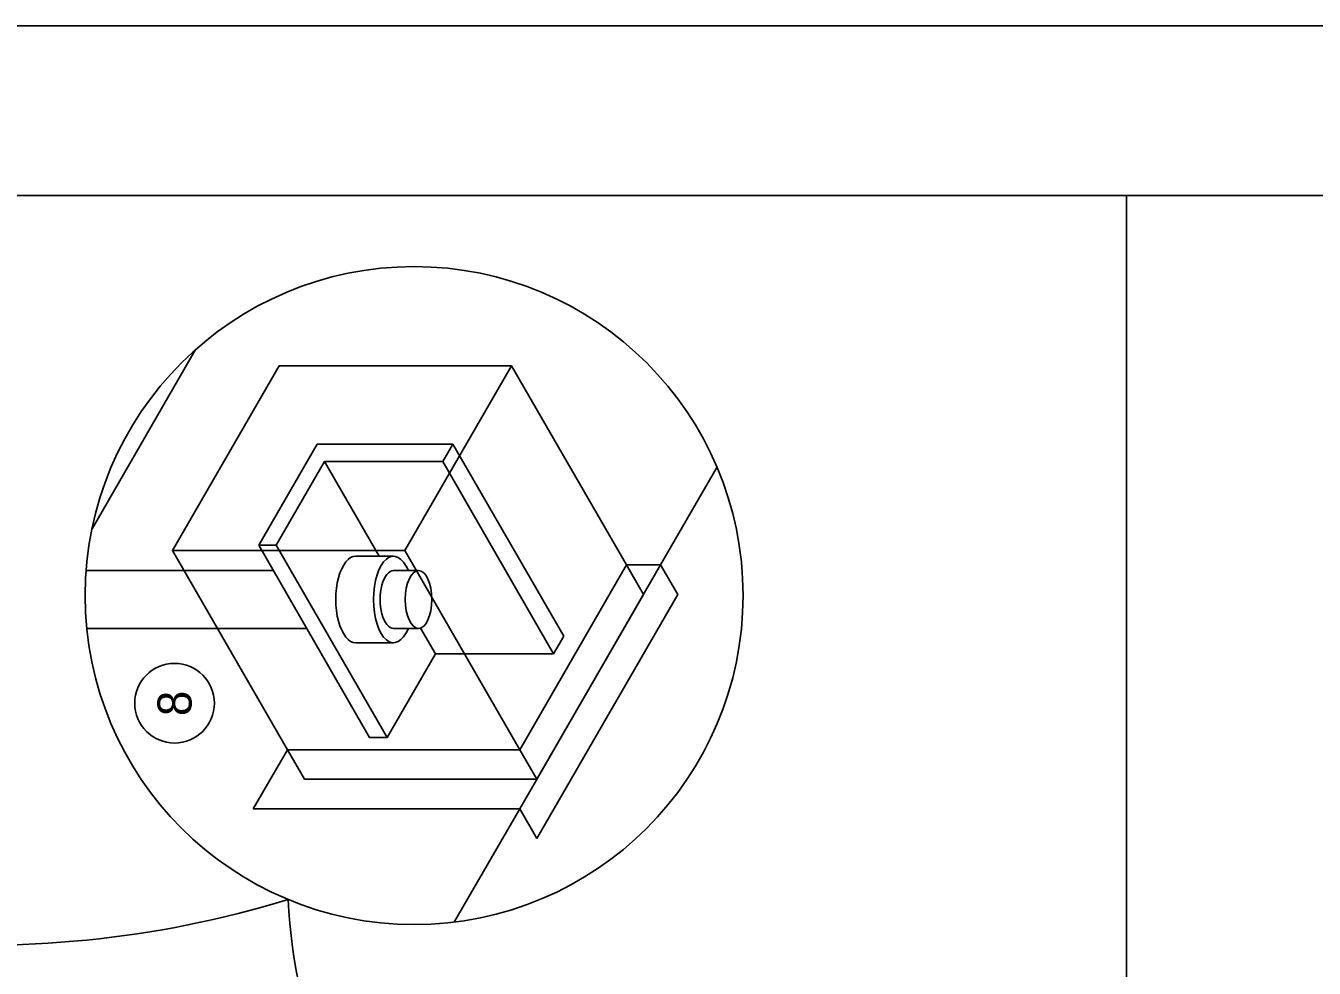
# Model space of a CAD drawing. Extents: x 10043 to 10176, y 9935 to 10141.
# Drawn here: x 10087.2 to 10112.39, y 10011.08 to 10029.5 of the extents above; entities that cross this region are included whole.
import ezdxf

# ---------------------------------------------------------------- set-up
doc = ezdxf.new("R2010")
doc.units = 0
for name, color, linetype in [('G-ANNO-SYMB', 7, 'Continuous'), ('G-DETL-GRID', 7, 'Continuous'), ('G-DETL-LINE', 7, 'Continuous'), ('G-DETL-TEXT', 7, 'Continuous')]:
    doc.layers.add(name, color=color, linetype=linetype)

msp = doc.modelspace()

# ---------------------------------------------------------------- linework, layer by layer
at = {"layer": 'G-ANNO-SYMB'}
msp.add_circle((10090.11, 10016.257), 0.779, dxfattribs=at)
at = {"layer": 'G-DETL-GRID'}
for points in [[(10174.709, 10029.505), (10045.731, 10029.505), (10045.731, 9946.03), (10174.709, 9946.03)], [(10063.221, 9977.047), (10063.221, 10026.189), (10108.721, 10026.189), (10108.721, 9977.047)], [(10108.721, 9977.047), (10108.721, 10026.189), (10154.221, 10026.189), (10154.221, 9977.047)]]:
    msp.add_lwpolyline(points, close=True, dxfattribs=at)
at = {"layer": 'G-DETL-LINE'}
for p, q in [((10090.513, 10023.163), (10088.497, 10019.67)), ((10090.513, 10023.163), (10088.497, 10019.67)), ((10096.7, 10022.857), (10098.948, 10018.962)), ((10096.7, 10022.857), (10098.948, 10018.962)), ((10091.755, 10019.346), (10092.897, 10021.325)), ((10091.755, 10019.346), (10092.897, 10021.325)), ((10092.897, 10021.325), (10095.55, 10021.325)), ((10092.897, 10021.325), (10095.55, 10021.325)), ((10095.353, 10020.983), (10095.55, 10021.325)), ((10095.353, 10020.983), (10095.55, 10021.325)), ((10095.55, 10021.325), (10097.719, 10017.567)), ((10095.55, 10021.325), (10097.719, 10017.567)), ((10092.096, 10019.346), (10093.041, 10020.983)), ((10092.096, 10019.346), (10093.041, 10020.983)), ((10093.041, 10020.983), (10095.353, 10020.983)), ((10093.041, 10020.983), (10094.109, 10019.133)), ((10093.041, 10020.983), (10095.353, 10020.983)), ((10093.041, 10020.983), (10094.109, 10019.133)), ((10095.353, 10020.983), (10097.522, 10017.226)), ((10095.353, 10020.983), (10097.522, 10017.226)), ((10100.712, 10020.865), (10099.614, 10018.963)), ((10100.712, 10020.865), (10099.614, 10018.963)), ((10090.068, 10019.241), (10092.316, 10015.348)), ((10090.068, 10019.241), (10092.316, 10015.348)), ((10091.755, 10019.346), (10092.096, 10019.346)), ((10091.755, 10019.346), (10093.924, 10015.589)), ((10091.755, 10019.346), (10092.096, 10019.346)), ((10091.755, 10019.346), (10093.924, 10015.589)), ((10092.096, 10019.346), (10094.265, 10015.589)), ((10092.096, 10019.346), (10094.265, 10015.589)), ((10094.612, 10019.241), (10096.859, 10015.348)), ((10094.612, 10019.241), (10096.859, 10015.348)), ((10093.653, 10019.133), (10094.39, 10019.133)), ((10093.653, 10019.133), (10094.39, 10019.133)), ((10096.86, 10014.193), (10099.614, 10018.963)), ((10096.86, 10014.193), (10099.614, 10018.963)), ((10098.949, 10018.965), (10096.862, 10015.348)), ((10098.949, 10018.965), (10096.862, 10015.348)), ((10099.614, 10018.963), (10098.948, 10018.963)), ((10099.614, 10018.963), (10098.948, 10018.963)), ((10098.948, 10018.962), (10099.281, 10018.386)), ((10098.948, 10018.962), (10099.281, 10018.386)), ((10099.614, 10018.963), (10099.948, 10018.385)), ((10099.614, 10018.963), (10099.948, 10018.385)), ((10090.293, 10018.851), (10088.386, 10018.851)), ((10090.293, 10018.851), (10088.386, 10018.851)), ((10092.04, 10018.851), (10090.293, 10018.851)), ((10092.04, 10018.851), (10090.293, 10018.851)), ((10094.39, 10018.851), (10094.881, 10018.851)), ((10094.39, 10018.851), (10094.881, 10018.851)), ((10099.281, 10018.386), (10097.193, 10014.77)), ((10099.281, 10018.386), (10097.193, 10014.77)), ((10099.948, 10018.385), (10097.194, 10013.614)), ((10099.948, 10018.385), (10097.194, 10013.614)), ((10090.946, 10017.721), (10088.394, 10017.721)), ((10090.946, 10017.721), (10088.394, 10017.721)), ((10092.693, 10017.721), (10090.946, 10017.721)), ((10092.693, 10017.721), (10090.946, 10017.721)), ((10094.39, 10017.721), (10094.881, 10017.721)), ((10094.39, 10017.721), (10094.881, 10017.721)), ((10094.921, 10017.728), (10095.21, 10017.226)), ((10094.921, 10017.728), (10095.21, 10017.226)), ((10093.653, 10017.439), (10094.39, 10017.439)), ((10093.653, 10017.439), (10094.39, 10017.439)), ((10097.522, 10017.226), (10097.719, 10017.567)), ((10097.522, 10017.226), (10097.719, 10017.567)), ((10094.265, 10015.589), (10095.21, 10017.226)), ((10094.265, 10015.589), (10095.21, 10017.226)), ((10095.21, 10017.226), (10097.522, 10017.226)), ((10095.21, 10017.226), (10097.522, 10017.226)), ((10093.924, 10015.589), (10094.265, 10015.589)), ((10093.924, 10015.589), (10094.265, 10015.589)), ((10091.649, 10014.193), (10092.316, 10015.347)), ((10091.649, 10014.193), (10092.316, 10015.347)), ((10096.859, 10015.348), (10092.316, 10015.348)), ((10092.316, 10015.348), (10092.649, 10014.77)), ((10096.859, 10015.348), (10092.316, 10015.348)), ((10092.316, 10015.348), (10092.649, 10014.77)), ((10096.859, 10015.348), (10097.193, 10014.77)), ((10096.859, 10015.348), (10097.193, 10014.77)), ((10097.193, 10014.77), (10092.649, 10014.77)), ((10097.193, 10014.77), (10092.649, 10014.77)), ((10096.86, 10014.193), (10091.649, 10014.193)), ((10096.86, 10014.193), (10091.649, 10014.193)), ((10096.86, 10014.193), (10095.586, 10011.986)), ((10096.86, 10014.193), (10095.586, 10011.986)), ((10096.86, 10014.193), (10097.194, 10013.614)), ((10096.86, 10014.193), (10097.194, 10013.614))]:
    msp.add_line(p, q, dxfattribs=at)
msp.add_lwpolyline([(10096.7, 10022.857), (10094.612, 10019.241), (10090.068, 10019.241), (10092.156, 10022.857)], close=True, dxfattribs=at)
msp.add_lwpolyline([(10096.7, 10022.857), (10094.612, 10019.241), (10090.068, 10019.241), (10092.156, 10022.857)], close=True, dxfattribs=at)
for centre, major_axis, start_param, end_param in [((10094.39, 10018.286), (0, -0.847), 2.300516, 7.124262), ((10094.39, 10018.286), (0, -0.847), 2.300516, 7.124262), ((10093.653, 10018.286), (0, -0.847), 3.137491, 6.287287), ((10093.653, 10018.286), (0, -0.847), 3.137491, 6.287287), ((10094.39, 10018.286), (0, -0.565), 3.137491, 6.287287), ((10094.39, 10018.286), (0, -0.565), 3.137491, 6.287287)]:
    msp.add_ellipse(centre, major_axis=major_axis, ratio=0.460797, start_param=start_param, end_param=end_param, dxfattribs=at)
msp.add_ellipse((10094.881, 10018.286), major_axis=(0, -0.565), ratio=0.460797, dxfattribs=at)
msp.add_ellipse((10094.881, 10018.286), major_axis=(0, -0.565), ratio=0.460797, dxfattribs=at)
at = {"layer": 'G-DETL-TEXT'}
msp.add_circle((10094.793, 10018.363), 6.432, dxfattribs=at)
for centre, radius, start, end in [((10086.419, 10031.542), 20.014, 241.243, 287.1832), ((10086.419, 10031.542), 20.014, 241.243, 287.1832), ((10103.148, 10012.93), 10.828, 182.6951, 259.6737), ((10103.148, 10012.93), 10.828, 182.6951, 259.6737)]:
    msp.add_arc(centre, radius, start, end, dxfattribs=at)

# ---------------------------------------------------------------- texts
at = {"layer": 'G-ANNO-SYMB'}
msp.add_text('8', height=0.667, rotation=90, dxfattribs=at).set_placement((10090.443, 10016.006))

doc.saveas('drawing.dxf')
